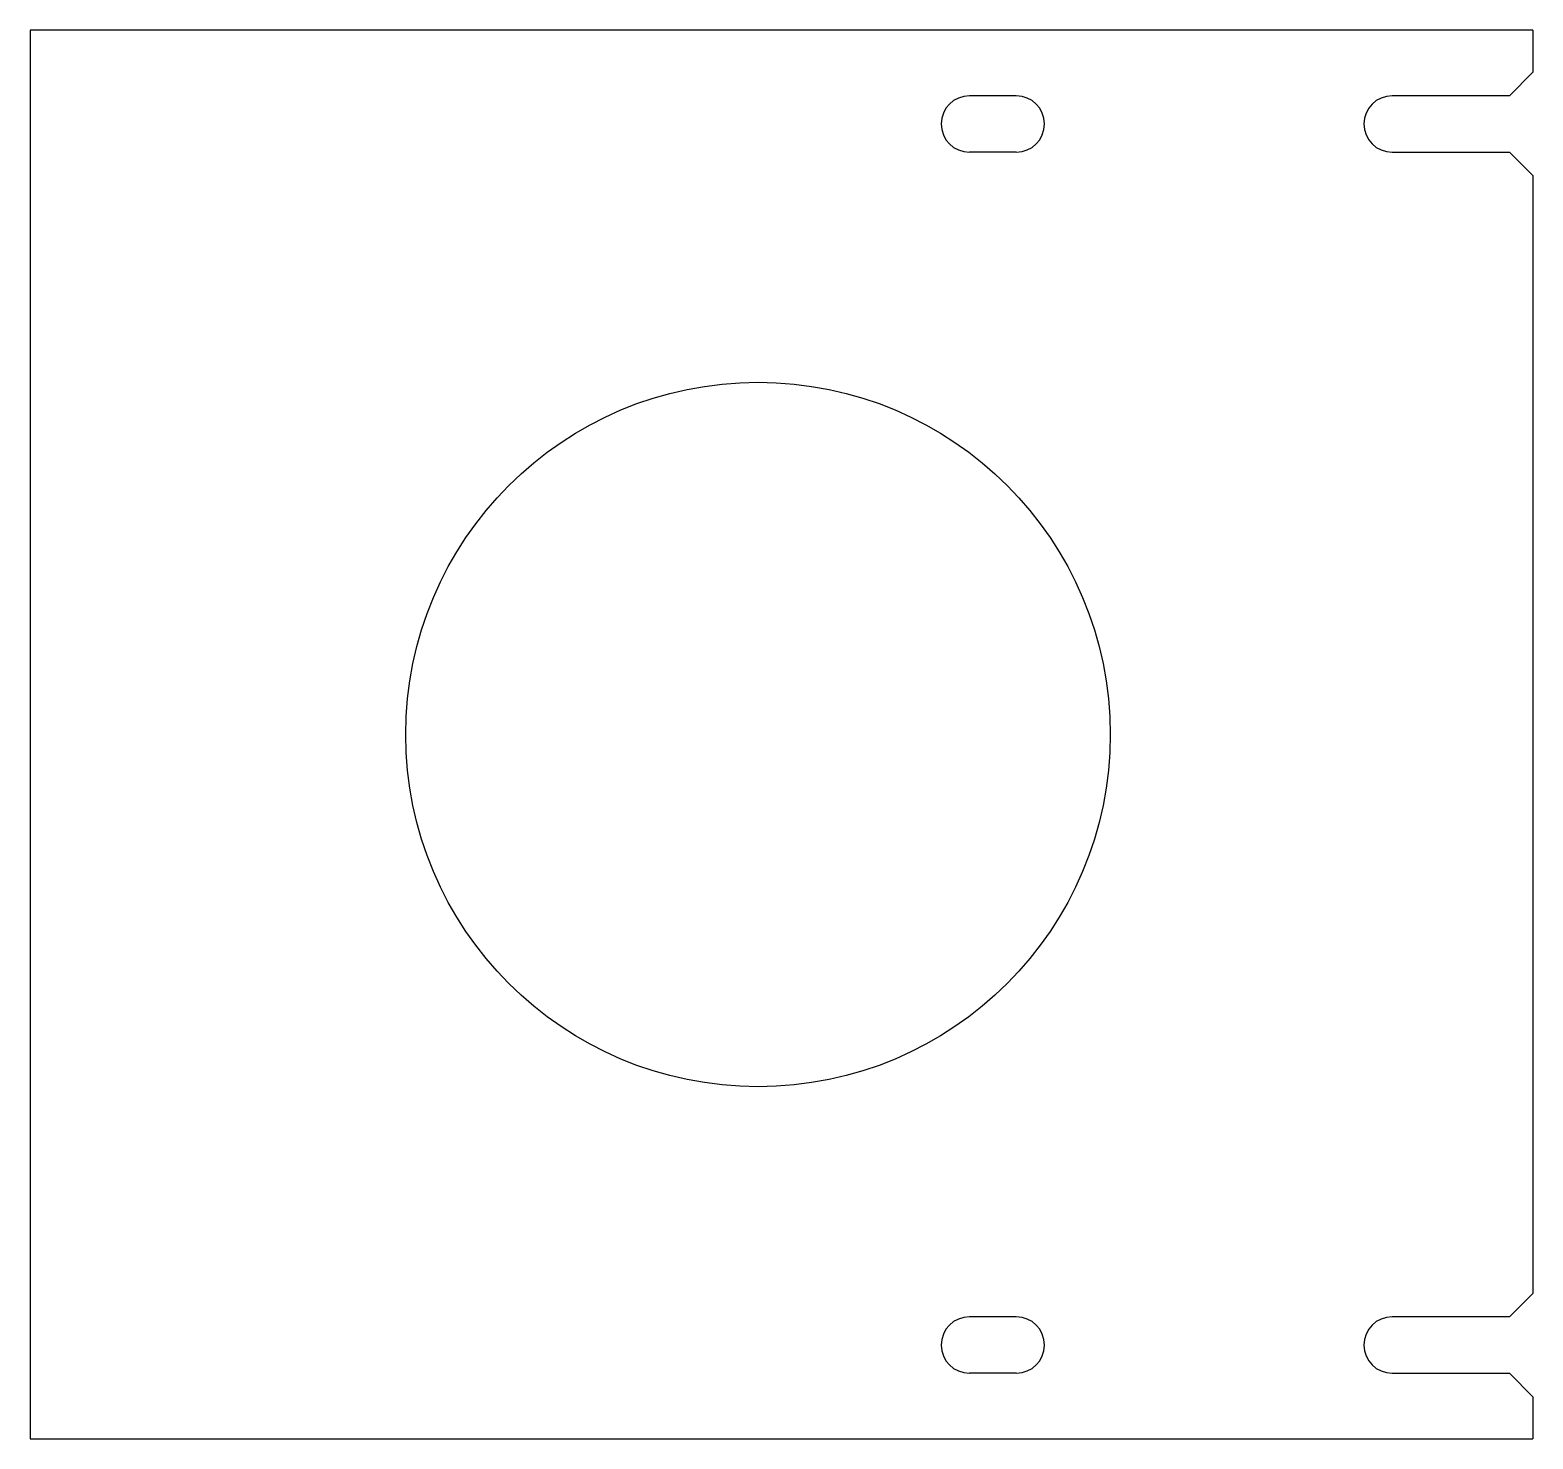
# Model space of a CAD drawing. Extents: x 0 to 320, y 0 to 300.
import ezdxf

# ---------------------------------------------------------------- set-up
doc = ezdxf.new("R2010")
doc.units = 0
doc.header["$MEASUREMENT"] = 0
doc.layers.get('0').update_dxf_attribs({"linetype": 'CONTINUOUS'})

msp = doc.modelspace()

# ---------------------------------------------------------------- linework, layer by layer
for p, q in [((320, 300), (0, 300)), ((0, 300), (0, 0)), ((320, 300), (320, 291)), ((320, 291), (315, 286)), ((210, 286), (200, 286)), ((315, 286), (290, 286)), ((210, 274), (200, 274)), ((290, 274), (315, 274)), ((315, 274), (320, 269)), ((320, 269), (320, 31)), ((320, 31), (315, 26)), ((210, 26), (200, 26)), ((315, 26), (290, 26)), ((210, 14), (200, 14)), ((290, 14), (315, 14)), ((315, 14), (320, 9)), ((320, 9), (320, 0)), ((0, 0), (320, 0))]:
    msp.add_line(p, q)
msp.add_circle((155, 150), 75)
for centre, start, end in [((200, 280), 90, 270), ((210, 280), 270, 90), ((290, 280), 90, 270), ((200, 20), 90, 270), ((210, 20), 270, 90), ((290, 20), 90, 270)]:
    msp.add_arc(centre, 6, start, end)

doc.saveas('drawing.dxf')
